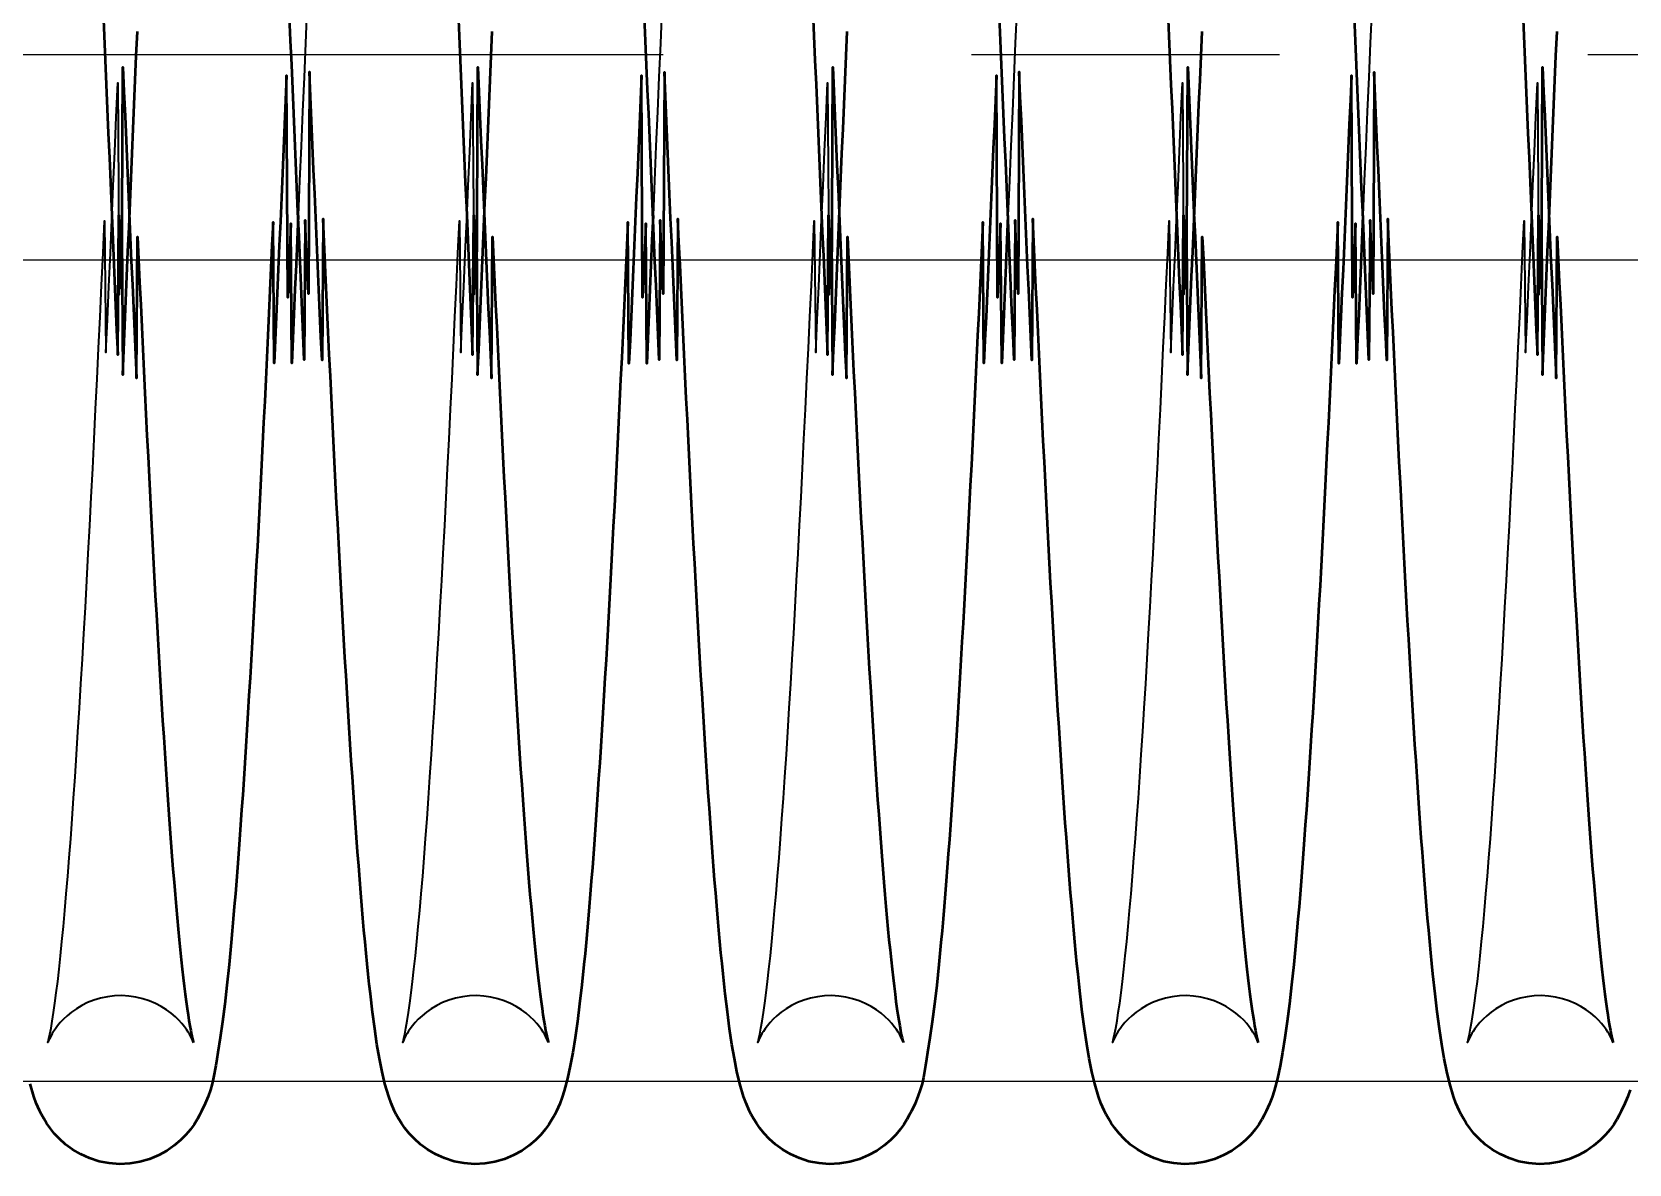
# Model space of a CAD drawing. Header units: millimetres. Extents: x 1448 to 104164, y -19509 to -89.
# Drawn here: x 80681.7 to 80759.5, y -3056.7 to -3001.5 of the extents above; entities that cross this region are included whole.
import ezdxf

# ---------------------------------------------------------------- set-up
doc = ezdxf.new("R2010")
doc.units = ezdxf.units.MM
doc.header["$LTSCALE"] = 60
doc.header["$MEASUREMENT"] = 0
doc.linetypes.add('CENTER', pattern=[2, 1.25, -0.25, 0.25, -0.25])
doc.layers.get('0').update_dxf_attribs({"linetype": 'CONTINUOUS'})
doc.layers.add('cen', color=14, linetype='CONTINUOUS')
doc.layers.add('가려진 것(ISO)', color=7, linetype='CONTINUOUS', lineweight=35)
doc.layers.add('가시적인 것(ISO)', color=7, linetype='CONTINUOUS', lineweight=50)

# ---------------------------------------------------------------- blocks, each defined once
blk = doc.blocks.new('토션스프링1')
at = {"layer": '가려진 것(ISO)', "flags": 128}
for points in [[(21462230.249, -50955456.936), (21462230.177, -50955458.59), (21462230.106, -50955460.254), (21462230.034, -50955461.927), (21462229.962, -50955463.607), (21462229.89, -50955465.293), (21462229.818, -50955466.981)], [(21462247.525, -50955456.939), (21462247.453, -50955458.591), (21462247.381, -50955460.254), (21462247.309, -50955461.926), (21462247.238, -50955463.606), (21462247.166, -50955465.292), (21462247.094, -50955466.982)], [(21462264.801, -50955456.936), (21462264.729, -50955458.59), (21462264.657, -50955460.254), (21462264.585, -50955461.927), (21462264.513, -50955463.607), (21462264.442, -50955465.293), (21462264.37, -50955466.981)], [(21462282.076, -50955456.939), (21462282.005, -50955458.591), (21462281.933, -50955460.254), (21462281.861, -50955461.926), (21462281.789, -50955463.606), (21462281.717, -50955465.292), (21462281.646, -50955466.982)], [(21462224.721, -50955507.244), (21462224.716, -50955507.229), (21462224.697, -50955507.177), (21462224.656, -50955507.083), (21462224.585, -50955506.94), (21462224.534, -50955506.847), (21462224.469, -50955506.739), (21462224.388, -50955506.616), (21462224.288, -50955506.478), (21462224.165, -50955506.325), (21462224.017, -50955506.162), (21462223.844, -50955505.993), (21462223.643, -50955505.821), (21462223.412, -50955505.652), (21462223.156, -50955505.491), (21462222.875, -50955505.344), (21462222.575, -50955505.217), (21462222.256, -50955505.113), (21462221.922, -50955505.035), (21462221.579, -50955504.985), (21462221.232, -50955504.965), (21462220.885, -50955504.976), (21462220.54, -50955505.017), (21462220.204, -50955505.087), (21462219.88, -50955505.183), (21462219.573, -50955505.304), (21462219.287, -50955505.445), (21462219.023, -50955505.603), (21462218.784, -50955505.77), (21462218.574, -50955505.941), (21462218.392, -50955506.112), (21462218.237, -50955506.278), (21462218.108, -50955506.433), (21462218.001, -50955506.574), (21462217.914, -50955506.702), (21462217.845, -50955506.815), (21462217.79, -50955506.913), (21462217.713, -50955507.065), (21462217.669, -50955507.166), (21462217.647, -50955507.223), (21462217.64, -50955507.244), (21462217.643, -50955507.234), (21462217.654, -50955507.197), (21462217.67, -50955507.136), (21462217.689, -50955507.055), (21462217.735, -50955506.836), (21462217.79, -50955506.549), (21462217.85, -50955506.199), (21462217.915, -50955505.792), (21462217.981, -50955505.333), (21462218.048, -50955504.828), (21462218.115, -50955504.275), (21462218.183, -50955503.674), (21462218.252, -50955503.027), (21462218.322, -50955502.336), (21462218.392, -50955501.601), (21462218.463, -50955500.825), (21462218.534, -50955500.007), (21462218.605, -50955499.15), (21462218.676, -50955498.254), (21462218.748, -50955497.322), (21462218.819, -50955496.353), (21462218.89, -50955495.35), (21462218.961, -50955494.31), (21462219.032, -50955493.232), (21462219.103, -50955492.119), (21462219.175, -50955490.971), (21462219.246, -50955489.79), (21462219.318, -50955488.577), (21462219.39, -50955487.333), (21462219.461, -50955486.061), (21462219.533, -50955484.76), (21462219.605, -50955483.433), (21462219.676, -50955482.08), (21462219.747, -50955480.703), (21462219.819, -50955479.301), (21462219.89, -50955477.873), (21462219.962, -50955476.418), (21462220.034, -50955474.94), (21462220.105, -50955473.44), (21462220.177, -50955471.919), (21462220.249, -50955470.378), (21462220.321, -50955468.82), (21462220.392, -50955467.246), (21462220.464, -50955473.657), (21462220.536, -50955472.056), (21462220.607, -50955470.443), (21462220.679, -50955468.82), (21462220.75, -50955467.183), (21462220.822, -50955465.534), (21462220.893, -50955463.872), (21462220.965, -50955462.202), (21462221.037, -50955460.523), (21462221.109, -50955470.837), (21462221.18, -50955469.147)], [(21462241.997, -50955507.244), (21462241.992, -50955507.229), (21462241.972, -50955507.177), (21462241.931, -50955507.083), (21462241.861, -50955506.94), (21462241.81, -50955506.847), (21462241.745, -50955506.739), (21462241.664, -50955506.617), (21462241.564, -50955506.478), (21462241.441, -50955506.326), (21462241.294, -50955506.163), (21462241.121, -50955505.994), (21462240.919, -50955505.822), (21462240.689, -50955505.652), (21462240.432, -50955505.491), (21462240.153, -50955505.344), (21462239.852, -50955505.217), (21462239.533, -50955505.114), (21462239.199, -50955505.035), (21462238.857, -50955504.985), (21462238.51, -50955504.965), (21462238.162, -50955504.976), (21462237.818, -50955505.017), (21462237.481, -50955505.086), (21462237.158, -50955505.182), (21462236.851, -50955505.303), (21462236.564, -50955505.445), (21462236.3, -50955505.602), (21462236.061, -50955505.768), (21462235.852, -50955505.94), (21462235.669, -50955506.111), (21462235.514, -50955506.277), (21462235.384, -50955506.432), (21462235.277, -50955506.572), (21462235.189, -50955506.699), (21462235.119, -50955506.811), (21462235.064, -50955506.91), (21462234.988, -50955507.065), (21462234.945, -50955507.166), (21462234.923, -50955507.224), (21462234.916, -50955507.244), (21462234.919, -50955507.234), (21462234.929, -50955507.197), (21462234.944, -50955507.137), (21462234.963, -50955507.056), (21462235.01, -50955506.837), (21462235.066, -50955506.547), (21462235.128, -50955506.195), (21462235.192, -50955505.788), (21462235.257, -50955505.333), (21462235.323, -50955504.827), (21462235.39, -50955504.272), (21462235.459, -50955503.671), (21462235.528, -50955503.023), (21462235.598, -50955502.331), (21462235.668, -50955501.596), (21462235.739, -50955500.819), (21462235.81, -50955500.001), (21462235.881, -50955499.144), (21462235.953, -50955498.25), (21462236.024, -50955497.319), (21462236.095, -50955496.353), (21462236.166, -50955495.347), (21462236.237, -50955494.304), (21462236.308, -50955493.225), (21462236.38, -50955492.111), (21462236.451, -50955490.962), (21462236.523, -50955489.781), (21462236.594, -50955488.569), (21462236.666, -50955487.327), (21462236.738, -50955486.056), (21462236.809, -50955484.757), (21462236.88, -50955483.432), (21462236.952, -50955482.082), (21462237.023, -50955480.705), (21462237.095, -50955479.3), (21462237.166, -50955477.869), (21462237.238, -50955476.413), (21462237.31, -50955474.934), (21462237.381, -50955473.433), (21462237.453, -50955471.913), (21462237.525, -50955470.373), (21462237.597, -50955468.817), (21462237.668, -50955467.245), (21462237.74, -50955473.659), (21462237.811, -50955472.061), (21462237.883, -50955470.451), (21462237.954, -50955468.826), (21462238.026, -50955467.186), (21462238.097, -50955465.534), (21462238.169, -50955463.871), (21462238.241, -50955462.2), (21462238.313, -50955460.521), (21462238.384, -50955470.836), (21462238.456, -50955469.147)], [(21462259.272, -50955507.244), (21462259.267, -50955507.229), (21462259.248, -50955507.177), (21462259.207, -50955507.083), (21462259.137, -50955506.94), (21462259.086, -50955506.847), (21462259.021, -50955506.739), (21462258.94, -50955506.616), (21462258.839, -50955506.478), (21462258.716, -50955506.325), (21462258.569, -50955506.162), (21462258.395, -50955505.993), (21462258.194, -50955505.821), (21462257.964, -50955505.652), (21462257.707, -50955505.491), (21462257.427, -50955505.344), (21462257.126, -50955505.217), (21462256.807, -50955505.113), (21462256.474, -50955505.035), (21462256.131, -50955504.985), (21462255.783, -50955504.965), (21462255.436, -50955504.976), (21462255.092, -50955505.017), (21462254.755, -50955505.087), (21462254.431, -50955505.183), (21462254.125, -50955505.304), (21462253.838, -50955505.445), (21462253.574, -50955505.603), (21462253.336, -50955505.77), (21462253.126, -50955505.941), (21462252.944, -50955506.112), (21462252.789, -50955506.278), (21462252.659, -50955506.433), (21462252.553, -50955506.574), (21462252.466, -50955506.702), (21462252.396, -50955506.815), (21462252.341, -50955506.913), (21462252.265, -50955507.065), (21462252.221, -50955507.166), (21462252.199, -50955507.223), (21462252.192, -50955507.244), (21462252.195, -50955507.234), (21462252.205, -50955507.197), (21462252.221, -50955507.136), (21462252.24, -50955507.055), (21462252.287, -50955506.836), (21462252.341, -50955506.549), (21462252.402, -50955506.199), (21462252.466, -50955505.792), (21462252.533, -50955505.333), (21462252.599, -50955504.828), (21462252.667, -50955504.275), (21462252.735, -50955503.674), (21462252.804, -50955503.027), (21462252.874, -50955502.336), (21462252.944, -50955501.601), (21462253.014, -50955500.825), (21462253.085, -50955500.007), (21462253.157, -50955499.15), (21462253.228, -50955498.254), (21462253.299, -50955497.322), (21462253.37, -50955496.353), (21462253.441, -50955495.35), (21462253.512, -50955494.31), (21462253.583, -50955493.232), (21462253.655, -50955492.119), (21462253.726, -50955490.971), (21462253.798, -50955489.79), (21462253.87, -50955488.577), (21462253.941, -50955487.333), (21462254.013, -50955486.061), (21462254.085, -50955484.76), (21462254.156, -50955483.433), (21462254.228, -50955482.08), (21462254.299, -50955480.703), (21462254.37, -50955479.301), (21462254.442, -50955477.873), (21462254.513, -50955476.418), (21462254.585, -50955474.94), (21462254.657, -50955473.44), (21462254.729, -50955471.919), (21462254.8, -50955470.378), (21462254.872, -50955468.82), (21462254.944, -50955467.246), (21462255.016, -50955473.657), (21462255.087, -50955472.056), (21462255.159, -50955470.443), (21462255.23, -50955468.82), (21462255.302, -50955467.183), (21462255.373, -50955465.534), (21462255.445, -50955463.872), (21462255.517, -50955462.202), (21462255.588, -50955460.523), (21462255.66, -50955470.837), (21462255.732, -50955469.147)], [(21462276.548, -50955507.244), (21462276.543, -50955507.229), (21462276.524, -50955507.177), (21462276.483, -50955507.083), (21462276.413, -50955506.94), (21462276.361, -50955506.847), (21462276.297, -50955506.739), (21462276.216, -50955506.617), (21462276.115, -50955506.478), (21462275.992, -50955506.326), (21462275.845, -50955506.163), (21462275.672, -50955505.994), (21462275.47, -50955505.822), (21462275.24, -50955505.652), (21462274.984, -50955505.491), (21462274.704, -50955505.344), (21462274.404, -50955505.217), (21462274.084, -50955505.114), (21462273.751, -50955505.035), (21462273.408, -50955504.985), (21462273.061, -50955504.965), (21462272.714, -50955504.976), (21462272.369, -50955505.017), (21462272.032, -50955505.086), (21462271.709, -50955505.182), (21462271.403, -50955505.303), (21462271.116, -50955505.445), (21462270.851, -50955505.602), (21462270.613, -50955505.768), (21462270.403, -50955505.94), (21462270.221, -50955506.111), (21462270.066, -50955506.277), (21462269.936, -50955506.432), (21462269.829, -50955506.572), (21462269.741, -50955506.699), (21462269.671, -50955506.811), (21462269.615, -50955506.91), (21462269.54, -50955507.065), (21462269.497, -50955507.166), (21462269.474, -50955507.224), (21462269.467, -50955507.244), (21462269.47, -50955507.234), (21462269.481, -50955507.197), (21462269.496, -50955507.137), (21462269.515, -50955507.056), (21462269.561, -50955506.837), (21462269.617, -50955506.547), (21462269.679, -50955506.195), (21462269.743, -50955505.788), (21462269.808, -50955505.333), (21462269.874, -50955504.827), (21462269.942, -50955504.272), (21462270.01, -50955503.671), (21462270.079, -50955503.023), (21462270.149, -50955502.331), (21462270.22, -50955501.596), (21462270.291, -50955500.819), (21462270.362, -50955500.001), (21462270.433, -50955499.144), (21462270.504, -50955498.25), (21462270.575, -50955497.319), (21462270.646, -50955496.353), (21462270.717, -50955495.347), (21462270.788, -50955494.304), (21462270.86, -50955493.225), (21462270.931, -50955492.111), (21462271.003, -50955490.962), (21462271.074, -50955489.781), (21462271.146, -50955488.569), (21462271.217, -50955487.327), (21462271.289, -50955486.056), (21462271.361, -50955484.757), (21462271.432, -50955483.432), (21462271.503, -50955482.082), (21462271.575, -50955480.705), (21462271.646, -50955479.3), (21462271.718, -50955477.869), (21462271.789, -50955476.413), (21462271.861, -50955474.934), (21462271.933, -50955473.433), (21462272.005, -50955471.913), (21462272.076, -50955470.373), (21462272.148, -50955468.817), (21462272.22, -50955467.245), (21462272.291, -50955473.659), (21462272.363, -50955472.061), (21462272.434, -50955470.451), (21462272.506, -50955468.826), (21462272.577, -50955467.186), (21462272.649, -50955465.534), (21462272.721, -50955463.871), (21462272.792, -50955462.2), (21462272.864, -50955460.521), (21462272.936, -50955470.836), (21462273.008, -50955469.147)], [(21462293.824, -50955507.244), (21462293.819, -50955507.229), (21462293.8, -50955507.177), (21462293.759, -50955507.083), (21462293.688, -50955506.94), (21462293.637, -50955506.847), (21462293.572, -50955506.739), (21462293.491, -50955506.616), (21462293.391, -50955506.478), (21462293.268, -50955506.325), (21462293.12, -50955506.162), (21462292.947, -50955505.993), (21462292.746, -50955505.821), (21462292.515, -50955505.652), (21462292.259, -50955505.491), (21462291.978, -50955505.344), (21462291.678, -50955505.217), (21462291.359, -50955505.113), (21462291.025, -50955505.035), (21462290.682, -50955504.985), (21462290.335, -50955504.965), (21462289.988, -50955504.976), (21462289.643, -50955505.017), (21462289.306, -50955505.087), (21462288.983, -50955505.183), (21462288.676, -50955505.304), (21462288.39, -50955505.445), (21462288.126, -50955505.603), (21462287.887, -50955505.77), (21462287.677, -50955505.941), (21462287.495, -50955506.112), (21462287.34, -50955506.278), (21462287.211, -50955506.433), (21462287.104, -50955506.574), (21462287.017, -50955506.702), (21462286.948, -50955506.815), (21462286.893, -50955506.913), (21462286.816, -50955507.065), (21462286.772, -50955507.166), (21462286.75, -50955507.223), (21462286.743, -50955507.244), (21462286.746, -50955507.234), (21462286.757, -50955507.197), (21462286.772, -50955507.136), (21462286.792, -50955507.055), (21462286.838, -50955506.836), (21462286.893, -50955506.549), (21462286.953, -50955506.199), (21462287.018, -50955505.792), (21462287.084, -50955505.333), (21462287.151, -50955504.828), (21462287.218, -50955504.275), (21462287.286, -50955503.674), (21462287.355, -50955503.027), (21462287.425, -50955502.336), (21462287.495, -50955501.601), (21462287.566, -50955500.825), (21462287.637, -50955500.007), (21462287.708, -50955499.15), (21462287.779, -50955498.254), (21462287.851, -50955497.322), (21462287.922, -50955496.353), (21462287.993, -50955495.35), (21462288.064, -50955494.31), (21462288.135, -50955493.232), (21462288.206, -50955492.119), (21462288.278, -50955490.971), (21462288.349, -50955489.79), (21462288.421, -50955488.577), (21462288.493, -50955487.333), (21462288.564, -50955486.061), (21462288.636, -50955484.76), (21462288.708, -50955483.433), (21462288.779, -50955482.08), (21462288.85, -50955480.703), (21462288.922, -50955479.301), (21462288.993, -50955477.873), (21462289.065, -50955476.418), (21462289.137, -50955474.94), (21462289.208, -50955473.44), (21462289.28, -50955471.919), (21462289.352, -50955470.378), (21462289.424, -50955468.82), (21462289.495, -50955467.246), (21462289.567, -50955473.657), (21462289.639, -50955472.056), (21462289.71, -50955470.443), (21462289.782, -50955468.82), (21462289.853, -50955467.183), (21462289.925, -50955465.534), (21462289.996, -50955463.872), (21462290.068, -50955462.202), (21462290.14, -50955460.523), (21462290.212, -50955470.837), (21462290.283, -50955469.147)]]:
    blk.add_lwpolyline(points, dxfattribs=at)
at = {"layer": '가시적인 것(ISO)', "flags": 128}
for points in [[(21462220.325, -50955457.057), (21462220.376, -50955458.232), (21462220.427, -50955459.413), (21462220.478, -50955460.597), (21462220.529, -50955461.786), (21462220.58, -50955462.978), (21462220.63, -50955464.173), (21462220.681, -50955465.37), (21462220.732, -50955466.568), (21462220.783, -50955467.767), (21462220.834, -50955468.966), (21462220.885, -50955470.165), (21462220.936, -50955471.363), (21462220.986, -50955472.561), (21462221.037, -50955473.761), (21462221.088, -50955466.961), (21462221.139, -50955468.161), (21462221.189, -50955469.361), (21462221.24, -50955470.559), (21462221.291, -50955459.756), (21462221.342, -50955460.951), (21462221.393, -50955462.142), (21462221.444, -50955463.331), (21462221.495, -50955464.515), (21462221.546, -50955465.694), (21462221.597, -50955466.868), (21462221.648, -50955468.036), (21462221.699, -50955469.198), (21462221.75, -50955470.352), (21462221.8, -50955471.499), (21462221.851, -50955472.637), (21462221.902, -50955473.77), (21462221.953, -50955474.895), (21462222.003, -50955468.014), (21462222.054, -50955469.126), (21462222.105, -50955470.23), (21462222.156, -50955471.326), (21462222.207, -50955472.413), (21462222.258, -50955473.49), (21462222.309, -50955474.557), (21462222.36, -50955475.613), (21462222.411, -50955476.659), (21462222.462, -50955477.692), (21462222.513, -50955478.714), (21462222.563, -50955479.722), (21462222.614, -50955480.718), (21462222.665, -50955481.699), (21462222.715, -50955482.666), (21462222.766, -50955483.619), (21462222.817, -50955484.559), (21462222.868, -50955485.486), (21462222.918, -50955486.4), (21462222.969, -50955487.3), (21462223.02, -50955488.185), (21462223.071, -50955489.055), (21462223.122, -50955489.91), (21462223.172, -50955490.749), (21462223.223, -50955491.572), (21462223.274, -50955492.378), (21462223.325, -50955493.166), (21462223.375, -50955493.937), (21462223.426, -50955494.69), (21462223.476, -50955495.425), (21462223.527, -50955496.14), (21462223.577, -50955496.836), (21462223.627, -50955497.513), (21462223.678, -50955498.172), (21462223.728, -50955498.813), (21462223.778, -50955499.434), (21462223.829, -50955500.036), (21462223.879, -50955500.618), (21462223.929, -50955501.18), (21462223.979, -50955501.72), (21462224.029, -50955502.24), (21462224.078, -50955502.738), (21462224.127, -50955503.214), (21462224.176, -50955503.667), (21462224.225, -50955504.098), (21462224.273, -50955504.505), (21462224.321, -50955504.889), (21462224.369, -50955505.25), (21462224.416, -50955505.587), (21462224.462, -50955505.897), (21462224.507, -50955506.181), (21462224.549, -50955506.435), (21462224.59, -50955506.66), (21462224.628, -50955506.854), (21462224.662, -50955507.014), (21462224.691, -50955507.137), (21462224.713, -50955507.216), (21462224.721, -50955507.244)], [(21462221.18, -50955469.147), (21462221.231, -50955467.946), (21462221.282, -50955474.743), (21462221.333, -50955473.54), (21462221.384, -50955472.338), (21462221.435, -50955471.136), (21462221.486, -50955469.936), (21462221.536, -50955468.738), (21462221.587, -50955467.543), (21462221.638, -50955466.347), (21462221.689, -50955465.152), (21462221.739, -50955463.958), (21462221.79, -50955462.766), (21462221.841, -50955461.575), (21462221.892, -50955460.388), (21462221.943, -50955459.204), (21462221.994, -50955458.024)], [(21462237.601, -50955457.062), (21462237.652, -50955458.238), (21462237.703, -50955459.419), (21462237.754, -50955460.603), (21462237.805, -50955461.792), (21462237.856, -50955462.983), (21462237.906, -50955464.177), (21462237.957, -50955465.372), (21462238.008, -50955466.569), (21462238.059, -50955467.766), (21462238.11, -50955468.964), (21462238.16, -50955470.161), (21462238.211, -50955471.359), (21462238.262, -50955472.559), (21462238.313, -50955473.761), (21462238.364, -50955466.962), (21462238.414, -50955468.164), (21462238.465, -50955469.365), (21462238.516, -50955470.564), (21462238.567, -50955459.762), (21462238.618, -50955460.956), (21462238.669, -50955462.148), (21462238.72, -50955463.336), (21462238.771, -50955464.519), (21462238.822, -50955465.698), (21462238.873, -50955466.871), (21462238.924, -50955468.037), (21462238.975, -50955469.197), (21462239.025, -50955470.349), (21462239.076, -50955471.494), (21462239.127, -50955472.634), (21462239.177, -50955473.768), (21462239.228, -50955474.895), (21462239.279, -50955468.016), (21462239.33, -50955469.129), (21462239.381, -50955470.234), (21462239.432, -50955471.33), (21462239.483, -50955472.417), (21462239.534, -50955473.494), (21462239.585, -50955474.561), (21462239.636, -50955475.618), (21462239.687, -50955476.662), (21462239.737, -50955477.695), (21462239.788, -50955478.715), (21462239.839, -50955479.722), (21462239.89, -50955480.716), (21462239.94, -50955481.695), (21462239.991, -50955482.662), (21462240.042, -50955483.616), (21462240.092, -50955484.558), (21462240.143, -50955485.486), (21462240.194, -50955486.401), (21462240.245, -50955487.302), (21462240.296, -50955488.187), (21462240.347, -50955489.058), (21462240.397, -50955489.913), (21462240.448, -50955490.752), (21462240.499, -50955491.575), (21462240.55, -50955492.38), (21462240.6, -50955493.168), (21462240.651, -50955493.939), (21462240.702, -50955494.69), (21462240.752, -50955495.423), (21462240.802, -50955496.137), (21462240.853, -50955496.834), (21462240.903, -50955497.512), (21462240.954, -50955498.172), (21462241.004, -50955498.813), (21462241.054, -50955499.434), (21462241.105, -50955500.037), (21462241.155, -50955500.619), (21462241.205, -50955501.181), (21462241.255, -50955501.721), (21462241.304, -50955502.241), (21462241.354, -50955502.739), (21462241.403, -50955503.214), (21462241.452, -50955503.667), (21462241.5, -50955504.097), (21462241.549, -50955504.505), (21462241.597, -50955504.89), (21462241.645, -50955505.251), (21462241.692, -50955505.587), (21462241.738, -50955505.898), (21462241.782, -50955506.18), (21462241.825, -50955506.435), (21462241.865, -50955506.66), (21462241.904, -50955506.854), (21462241.938, -50955507.014), (21462241.967, -50955507.137), (21462241.988, -50955507.216), (21462241.997, -50955507.244)], [(21462238.456, -50955469.147), (21462238.507, -50955467.947), (21462238.558, -50955474.745), (21462238.609, -50955473.544), (21462238.66, -50955472.344), (21462238.71, -50955471.145), (21462238.761, -50955469.947), (21462238.812, -50955468.75), (21462238.862, -50955467.551), (21462238.913, -50955466.353), (21462238.964, -50955465.156), (21462239.015, -50955463.96), (21462239.066, -50955462.766), (21462239.117, -50955461.575), (21462239.168, -50955460.387), (21462239.219, -50955459.203), (21462239.27, -50955458.023)], [(21462254.876, -50955457.057), (21462254.927, -50955458.232), (21462254.978, -50955459.413), (21462255.029, -50955460.597), (21462255.08, -50955461.786), (21462255.131, -50955462.978), (21462255.182, -50955464.173), (21462255.233, -50955465.37), (21462255.284, -50955466.568), (21462255.335, -50955467.767), (21462255.386, -50955468.966), (21462255.436, -50955470.165), (21462255.487, -50955471.363), (21462255.538, -50955472.561), (21462255.588, -50955473.761), (21462255.639, -50955466.961), (21462255.69, -50955468.161), (21462255.741, -50955469.361), (21462255.792, -50955470.559), (21462255.843, -50955459.756), (21462255.894, -50955460.951), (21462255.945, -50955462.142), (21462255.996, -50955463.331), (21462256.047, -50955464.515), (21462256.098, -50955465.694), (21462256.149, -50955466.868), (21462256.199, -50955468.036), (21462256.25, -50955469.198), (21462256.301, -50955470.352), (21462256.352, -50955471.499), (21462256.403, -50955472.637), (21462256.453, -50955473.77), (21462256.504, -50955474.895), (21462256.555, -50955468.014), (21462256.606, -50955469.126), (21462256.657, -50955470.23), (21462256.708, -50955471.326), (21462256.758, -50955472.413), (21462256.809, -50955473.49), (21462256.86, -50955474.557), (21462256.911, -50955475.613), (21462256.962, -50955476.659), (21462257.013, -50955477.692), (21462257.064, -50955478.714), (21462257.115, -50955479.722), (21462257.166, -50955480.718), (21462257.216, -50955481.699), (21462257.267, -50955482.666), (21462257.318, -50955483.619), (21462257.368, -50955484.559), (21462257.419, -50955485.486), (21462257.47, -50955486.4), (21462257.521, -50955487.3), (21462257.571, -50955488.185), (21462257.622, -50955489.055), (21462257.673, -50955489.91), (21462257.724, -50955490.749), (21462257.775, -50955491.572), (21462257.825, -50955492.378), (21462257.876, -50955493.166), (21462257.927, -50955493.937), (21462257.977, -50955494.69), (21462258.028, -50955495.425), (21462258.078, -50955496.14), (21462258.129, -50955496.836), (21462258.179, -50955497.513), (21462258.229, -50955498.172), (21462258.28, -50955498.813), (21462258.33, -50955499.434), (21462258.38, -50955500.036), (21462258.43, -50955500.618), (21462258.48, -50955501.18), (21462258.53, -50955501.72), (21462258.58, -50955502.24), (21462258.629, -50955502.738), (21462258.679, -50955503.214), (21462258.728, -50955503.667), (21462258.776, -50955504.098), (21462258.824, -50955504.505), (21462258.873, -50955504.889), (21462258.92, -50955505.25), (21462258.967, -50955505.587), (21462259.014, -50955505.897), (21462259.058, -50955506.181), (21462259.101, -50955506.435), (21462259.141, -50955506.66), (21462259.179, -50955506.854), (21462259.214, -50955507.014), (21462259.243, -50955507.137), (21462259.264, -50955507.216), (21462259.272, -50955507.244)], [(21462255.732, -50955469.147), (21462255.783, -50955467.946), (21462255.834, -50955474.743), (21462255.885, -50955473.54), (21462255.936, -50955472.338), (21462255.986, -50955471.136), (21462256.037, -50955469.936), (21462256.088, -50955468.738), (21462256.139, -50955467.543), (21462256.189, -50955466.347), (21462256.24, -50955465.152), (21462256.291, -50955463.958), (21462256.342, -50955462.766), (21462256.393, -50955461.575), (21462256.444, -50955460.388), (21462256.495, -50955459.204), (21462256.546, -50955458.024)], [(21462272.152, -50955457.062), (21462272.203, -50955458.238), (21462272.254, -50955459.419), (21462272.305, -50955460.603), (21462272.356, -50955461.792), (21462272.407, -50955462.983), (21462272.458, -50955464.177), (21462272.509, -50955465.372), (21462272.56, -50955466.569), (21462272.61, -50955467.766), (21462272.661, -50955468.964), (21462272.712, -50955470.161), (21462272.763, -50955471.359), (21462272.813, -50955472.559), (21462272.864, -50955473.761), (21462272.915, -50955466.962), (21462272.966, -50955468.164), (21462273.017, -50955469.365), (21462273.068, -50955470.564), (21462273.119, -50955459.762), (21462273.17, -50955460.956), (21462273.221, -50955462.148), (21462273.272, -50955463.336), (21462273.323, -50955464.519), (21462273.374, -50955465.698), (21462273.424, -50955466.871), (21462273.475, -50955468.037), (21462273.526, -50955469.197), (21462273.577, -50955470.349), (21462273.627, -50955471.494), (21462273.678, -50955472.634), (21462273.729, -50955473.768), (21462273.78, -50955474.895), (21462273.831, -50955468.016), (21462273.882, -50955469.129), (21462273.932, -50955470.234), (21462273.983, -50955471.33), (21462274.034, -50955472.417), (21462274.085, -50955473.494), (21462274.136, -50955474.561), (21462274.187, -50955475.618), (21462274.238, -50955476.662), (21462274.289, -50955477.695), (21462274.34, -50955478.715), (21462274.391, -50955479.722), (21462274.441, -50955480.716), (21462274.492, -50955481.695), (21462274.543, -50955482.662), (21462274.593, -50955483.616), (21462274.644, -50955484.558), (21462274.695, -50955485.486), (21462274.746, -50955486.401), (21462274.796, -50955487.302), (21462274.847, -50955488.187), (21462274.898, -50955489.058), (21462274.949, -50955489.913), (21462275, -50955490.752), (21462275.051, -50955491.575), (21462275.101, -50955492.38), (21462275.152, -50955493.168), (21462275.203, -50955493.939), (21462275.253, -50955494.69), (21462275.303, -50955495.423), (21462275.354, -50955496.137), (21462275.404, -50955496.834), (21462275.455, -50955497.512), (21462275.505, -50955498.172), (21462275.555, -50955498.813), (21462275.606, -50955499.434), (21462275.656, -50955500.037), (21462275.706, -50955500.619), (21462275.756, -50955501.181), (21462275.806, -50955501.721), (21462275.856, -50955502.241), (21462275.905, -50955502.739), (21462275.954, -50955503.214), (21462276.003, -50955503.667), (21462276.052, -50955504.097), (21462276.1, -50955504.505), (21462276.149, -50955504.89), (21462276.196, -50955505.251), (21462276.243, -50955505.587), (21462276.289, -50955505.898), (21462276.334, -50955506.18), (21462276.376, -50955506.435), (21462276.417, -50955506.66), (21462276.455, -50955506.854), (21462276.49, -50955507.014), (21462276.519, -50955507.137), (21462276.54, -50955507.216), (21462276.548, -50955507.244)], [(21462273.008, -50955469.147), (21462273.059, -50955467.947), (21462273.109, -50955474.745), (21462273.16, -50955473.544), (21462273.211, -50955472.344), (21462273.262, -50955471.145), (21462273.312, -50955469.947), (21462273.363, -50955468.75), (21462273.414, -50955467.551), (21462273.465, -50955466.353), (21462273.516, -50955465.156), (21462273.567, -50955463.96), (21462273.618, -50955462.766), (21462273.669, -50955461.575), (21462273.719, -50955460.387), (21462273.771, -50955459.203), (21462273.821, -50955458.023)], [(21462289.428, -50955457.057), (21462289.479, -50955458.232), (21462289.53, -50955459.413), (21462289.581, -50955460.597), (21462289.632, -50955461.786), (21462289.683, -50955462.978), (21462289.734, -50955464.173), (21462289.784, -50955465.37), (21462289.835, -50955466.568), (21462289.886, -50955467.767), (21462289.937, -50955468.966), (21462289.988, -50955470.165), (21462290.038, -50955471.363), (21462290.089, -50955472.561), (21462290.14, -50955473.761), (21462290.191, -50955466.961), (21462290.242, -50955468.161), (21462290.292, -50955469.361), (21462290.343, -50955470.559), (21462290.394, -50955459.756), (21462290.445, -50955460.951), (21462290.496, -50955462.142), (21462290.547, -50955463.331), (21462290.598, -50955464.515), (21462290.649, -50955465.694), (21462290.7, -50955466.868), (21462290.751, -50955468.036), (21462290.802, -50955469.198), (21462290.853, -50955470.352), (21462290.903, -50955471.499), (21462290.954, -50955472.637), (21462291.005, -50955473.77), (21462291.055, -50955474.895), (21462291.106, -50955468.014), (21462291.157, -50955469.126), (21462291.208, -50955470.23), (21462291.259, -50955471.326), (21462291.31, -50955472.413), (21462291.361, -50955473.49), (21462291.412, -50955474.557), (21462291.463, -50955475.613), (21462291.514, -50955476.659), (21462291.565, -50955477.692), (21462291.616, -50955478.714), (21462291.666, -50955479.722), (21462291.717, -50955480.718), (21462291.768, -50955481.699), (21462291.818, -50955482.666), (21462291.869, -50955483.619), (21462291.92, -50955484.559), (21462291.971, -50955485.486), (21462292.021, -50955486.4), (21462292.072, -50955487.3), (21462292.123, -50955488.185), (21462292.174, -50955489.055), (21462292.225, -50955489.91), (21462292.275, -50955490.749), (21462292.326, -50955491.572), (21462292.377, -50955492.378), (21462292.428, -50955493.166), (21462292.478, -50955493.937), (21462292.529, -50955494.69), (21462292.579, -50955495.425), (21462292.63, -50955496.14), (21462292.68, -50955496.836), (21462292.73, -50955497.513), (21462292.781, -50955498.172), (21462292.831, -50955498.813), (21462292.881, -50955499.434), (21462292.932, -50955500.036), (21462292.982, -50955500.618), (21462293.032, -50955501.18), (21462293.082, -50955501.72), (21462293.131, -50955502.24), (21462293.181, -50955502.738), (21462293.23, -50955503.214), (21462293.279, -50955503.667), (21462293.328, -50955504.098), (21462293.376, -50955504.505), (21462293.424, -50955504.889), (21462293.472, -50955505.25), (21462293.519, -50955505.587), (21462293.565, -50955505.897), (21462293.61, -50955506.181), (21462293.652, -50955506.435), (21462293.693, -50955506.66), (21462293.731, -50955506.854), (21462293.765, -50955507.014), (21462293.794, -50955507.137), (21462293.816, -50955507.216), (21462293.824, -50955507.244)], [(21462290.283, -50955469.147), (21462290.334, -50955467.946), (21462290.385, -50955474.743), (21462290.436, -50955473.54), (21462290.487, -50955472.338), (21462290.538, -50955471.136), (21462290.589, -50955469.936), (21462290.639, -50955468.738), (21462290.69, -50955467.543), (21462290.741, -50955466.347), (21462290.792, -50955465.152), (21462290.842, -50955463.958), (21462290.893, -50955462.766), (21462290.944, -50955461.575), (21462290.995, -50955460.388), (21462291.046, -50955459.204), (21462291.097, -50955458.024)], [(21462229.818, -50955466.981), (21462229.767, -50955468.181), (21462229.717, -50955469.381), (21462229.666, -50955470.581), (21462229.615, -50955471.78), (21462229.564, -50955472.977), (21462229.514, -50955474.175), (21462229.463, -50955467.374), (21462229.412, -50955468.573), (21462229.361, -50955469.772), (21462229.31, -50955470.97), (21462229.259, -50955460.166), (21462229.209, -50955461.36), (21462229.158, -50955462.551), (21462229.107, -50955463.739), (21462229.056, -50955464.923), (21462229.005, -50955466.102), (21462228.954, -50955467.276), (21462228.903, -50955468.445), (21462228.852, -50955469.607), (21462228.801, -50955470.761), (21462228.75, -50955471.909), (21462228.7, -50955473.048), (21462228.649, -50955474.179), (21462228.598, -50955467.304), (21462228.547, -50955468.422), (21462228.497, -50955469.533), (21462228.446, -50955470.636), (21462228.395, -50955471.732), (21462228.344, -50955472.818), (21462228.293, -50955473.895), (21462228.242, -50955474.963), (21462228.191, -50955476.02), (21462228.14, -50955477.066), (21462228.089, -50955478.101), (21462228.038, -50955479.125), (21462227.987, -50955480.135), (21462227.936, -50955481.133), (21462227.885, -50955482.117), (21462227.835, -50955483.087), (21462227.784, -50955484.043), (21462227.733, -50955484.985), (21462227.682, -50955485.914), (21462227.631, -50955486.83), (21462227.58, -50955487.732), (21462227.53, -50955488.621), (21462227.478, -50955489.495), (21462227.427, -50955490.354), (21462227.376, -50955491.198), (21462227.325, -50955492.027), (21462227.274, -50955492.84), (21462227.223, -50955493.637), (21462227.172, -50955494.417), (21462227.121, -50955495.18), (21462227.069, -50955495.925), (21462227.018, -50955496.653), (21462226.967, -50955497.363), (21462226.916, -50955498.054), (21462226.865, -50955498.726), (21462226.814, -50955499.38), (21462226.763, -50955500.015), (21462226.712, -50955500.632), (21462226.661, -50955501.231), (21462226.61, -50955501.812), (21462226.558, -50955502.375), (21462226.507, -50955502.92), (21462226.455, -50955503.446), (21462226.35, -50955504.446), (21462226.244, -50955505.374), (21462226.135, -50955506.232), (21462226.024, -50955507.018), (21462225.91, -50955507.733), (21462225.858, -50955508.059), (21462225.811, -50955508.367), (21462225.705, -50955508.956), (21462225.636, -50955509.251), (21462225.549, -50955509.554), (21462225.437, -50955509.874), (21462225.296, -50955510.216), (21462225.12, -50955510.588), (21462225.017, -50955510.788), (21462224.897, -50955511.002), (21462224.751, -50955511.234), (21462224.573, -50955511.479), (21462224.357, -50955511.736), (21462224.097, -50955512.001), (21462223.79, -50955512.264), (21462223.434, -50955512.513), (21462223.032, -50955512.736), (21462222.589, -50955512.921), (21462222.118, -50955513.059), (21462221.627, -50955513.14), (21462221.123, -50955513.163), (21462220.622, -50955513.127), (21462220.134, -50955513.032), (21462219.668, -50955512.883), (21462219.235, -50955512.689), (21462218.843, -50955512.46), (21462218.498, -50955512.206), (21462218.2, -50955511.94), (21462217.951, -50955511.675), (21462217.744, -50955511.42), (21462217.575, -50955511.178), (21462217.435, -50955510.952), (21462217.32, -50955510.743), (21462217.223, -50955510.548), (21462217.07, -50955510.193), (21462216.952, -50955509.869), (21462216.769, -50955509.262)], [(21462247.094, -50955466.982), (21462247.043, -50955468.182), (21462246.992, -50955469.384), (21462246.941, -50955470.585), (21462246.891, -50955471.786), (21462246.84, -50955472.986), (21462246.789, -50955474.184), (21462246.738, -50955467.38), (21462246.688, -50955468.578), (21462246.637, -50955469.775), (21462246.586, -50955470.971), (21462246.535, -50955460.166), (21462246.484, -50955461.359), (21462246.433, -50955462.55), (21462246.382, -50955463.738), (21462246.331, -50955464.921), (21462246.28, -50955466.101), (21462246.229, -50955467.276), (21462246.179, -50955468.445), (21462246.128, -50955469.608), (21462246.077, -50955470.765), (21462246.026, -50955471.914), (21462245.975, -50955473.055), (21462245.924, -50955474.188), (21462245.874, -50955467.312), (21462245.823, -50955468.428), (21462245.772, -50955469.537), (21462245.721, -50955470.639), (21462245.671, -50955471.733), (21462245.62, -50955472.819), (21462245.569, -50955473.895), (21462245.518, -50955474.962), (21462245.467, -50955476.019), (21462245.416, -50955477.065), (21462245.365, -50955478.1), (21462245.314, -50955479.124), (21462245.263, -50955480.136), (21462245.212, -50955481.134), (21462245.161, -50955482.12), (21462245.11, -50955483.092), (21462245.059, -50955484.049), (21462245.008, -50955484.992), (21462244.958, -50955485.92), (21462244.907, -50955486.835), (21462244.856, -50955487.736), (21462244.805, -50955488.623), (21462244.754, -50955489.496), (21462244.703, -50955490.355), (21462244.652, -50955491.198), (21462244.601, -50955492.027), (21462244.55, -50955492.839), (21462244.499, -50955493.636), (21462244.447, -50955494.416), (21462244.396, -50955495.179), (21462244.345, -50955495.925), (21462244.294, -50955496.654), (21462244.243, -50955497.364), (21462244.191, -50955498.057), (21462244.14, -50955498.731), (21462244.089, -50955499.385), (21462244.038, -50955500.021), (21462243.987, -50955500.638), (21462243.936, -50955501.236), (21462243.885, -50955501.815), (21462243.834, -50955502.377), (21462243.783, -50955502.92), (21462243.732, -50955503.445), (21462243.628, -50955504.441), (21462243.522, -50955505.366), (21462243.414, -50955506.223), (21462243.302, -50955507.011), (21462243.186, -50955507.733), (21462243.064, -50955508.389), (21462242.932, -50955508.999), (21462242.771, -50955509.597), (21462242.674, -50955509.904), (21462242.556, -50955510.23), (21462242.396, -50955510.591), (21462242.293, -50955510.79), (21462242.172, -50955511.002), (21462242.026, -50955511.232), (21462241.849, -50955511.478), (21462241.633, -50955511.735), (21462241.373, -50955512.001), (21462241.066, -50955512.264), (21462240.71, -50955512.513), (21462240.307, -50955512.736), (21462239.865, -50955512.921), (21462239.395, -50955513.059), (21462238.902, -50955513.14), (21462238.399, -50955513.163), (21462237.898, -50955513.127), (21462237.41, -50955513.032), (21462236.944, -50955512.883), (21462236.51, -50955512.689), (21462236.12, -50955512.46), (21462235.774, -50955512.205), (21462235.476, -50955511.94), (21462235.227, -50955511.676), (21462235.02, -50955511.42), (21462234.85, -50955511.178), (21462234.711, -50955510.952), (21462234.595, -50955510.743), (21462234.499, -50955510.548), (21462234.346, -50955510.193), (21462234.227, -50955509.868), (21462234.045, -50955509.263), (21462233.905, -50955508.666), (21462233.777, -50955508.026), (21462233.658, -50955507.331), (21462233.546, -50955506.578), (21462233.438, -50955505.761), (21462233.334, -50955504.877), (21462233.282, -50955504.408), (21462233.231, -50955503.921), (21462233.18, -50955503.414), (21462233.128, -50955502.888), (21462233.076, -50955502.341), (21462233.025, -50955501.774), (21462232.973, -50955501.188), (21462232.921, -50955500.582), (21462232.87, -50955499.957), (21462232.818, -50955499.313), (21462232.766, -50955498.65), (21462232.715, -50955497.969), (21462232.663, -50955497.271), (21462232.612, -50955496.555), (21462232.56, -50955495.821), (21462232.509, -50955495.071), (21462232.458, -50955494.304), (21462232.406, -50955493.521), (21462232.355, -50955492.722), (21462232.304, -50955491.908), (21462232.253, -50955491.078), (21462232.202, -50955490.233), (21462232.151, -50955489.373), (21462232.1, -50955488.499), (21462232.049, -50955487.611), (21462231.998, -50955486.71), (21462231.948, -50955485.793), (21462231.897, -50955484.86), (21462231.846, -50955483.913), (21462231.795, -50955482.952), (21462231.744, -50955481.976), (21462231.693, -50955480.988), (21462231.642, -50955479.986), (21462231.591, -50955478.972), (21462231.54, -50955477.947), (21462231.489, -50955476.91), (21462231.438, -50955475.862), (21462231.387, -50955474.804), (21462231.336, -50955473.737), (21462231.285, -50955472.66), (21462231.234, -50955471.574), (21462231.184, -50955470.48), (21462231.133, -50955469.379), (21462231.082, -50955468.27), (21462231.031, -50955467.152), (21462230.981, -50955474.025), (21462230.93, -50955472.889), (21462230.879, -50955471.745), (21462230.828, -50955470.594), (21462230.777, -50955469.435), (21462230.726, -50955468.27), (21462230.675, -50955467.1), (21462230.624, -50955465.924), (21462230.573, -50955464.744), (21462230.522, -50955463.56), (21462230.471, -50955462.372), (21462230.42, -50955461.182), (21462230.37, -50955459.989), (21462230.319, -50955470.795), (21462230.268, -50955469.6), (21462230.217, -50955468.405), (21462230.167, -50955467.209), (21462230.116, -50955474.011), (21462230.065, -50955472.811), (21462230.014, -50955471.61), (21462229.963, -50955470.407), (21462229.913, -50955469.205), (21462229.862, -50955468.002), (21462229.811, -50955466.801), (21462229.76, -50955465.601), (21462229.709, -50955464.404), (21462229.658, -50955463.209), (21462229.607, -50955462.018), (21462229.556, -50955460.83), (21462229.505, -50955459.648), (21462229.454, -50955458.47), (21462229.403, -50955457.299)], [(21462264.37, -50955466.981), (21462264.319, -50955468.181), (21462264.268, -50955469.381), (21462264.217, -50955470.581), (21462264.167, -50955471.78), (21462264.116, -50955472.977), (21462264.065, -50955474.175), (21462264.014, -50955467.374), (21462263.964, -50955468.573), (21462263.913, -50955469.772), (21462263.862, -50955470.97), (21462263.811, -50955460.166), (21462263.76, -50955461.36), (21462263.709, -50955462.551), (21462263.658, -50955463.739), (21462263.607, -50955464.923), (21462263.556, -50955466.102), (21462263.505, -50955467.276), (21462263.454, -50955468.445), (21462263.403, -50955469.607), (21462263.353, -50955470.761), (21462263.302, -50955471.909), (21462263.251, -50955473.048), (21462263.2, -50955474.179), (21462263.15, -50955467.304), (21462263.099, -50955468.422), (21462263.048, -50955469.533), (21462262.997, -50955470.636), (21462262.946, -50955471.732), (21462262.895, -50955472.818), (21462262.844, -50955473.895), (21462262.793, -50955474.963), (21462262.742, -50955476.02), (21462262.691, -50955477.066), (21462262.64, -50955478.101), (21462262.589, -50955479.125), (21462262.539, -50955480.135), (21462262.488, -50955481.133), (21462262.437, -50955482.117), (21462262.386, -50955483.087), (21462262.335, -50955484.043), (21462262.285, -50955484.985), (21462262.234, -50955485.914), (21462262.183, -50955486.83), (21462262.132, -50955487.732), (21462262.081, -50955488.621), (21462262.03, -50955489.495), (21462261.979, -50955490.354), (21462261.928, -50955491.198), (21462261.877, -50955492.027), (21462261.826, -50955492.84), (21462261.774, -50955493.637), (21462261.723, -50955494.417), (21462261.672, -50955495.18), (21462261.621, -50955495.925), (21462261.57, -50955496.653), (21462261.519, -50955497.363), (21462261.467, -50955498.054), (21462261.416, -50955498.726), (21462261.365, -50955499.38), (21462261.314, -50955500.015), (21462261.263, -50955500.632), (21462261.212, -50955501.231), (21462261.161, -50955501.812), (21462261.11, -50955502.375), (21462261.058, -50955502.92), (21462261.007, -50955503.446), (21462260.902, -50955504.446), (21462260.795, -50955505.374), (21462260.687, -50955506.232), (21462260.575, -50955507.018), (21462260.461, -50955507.733), (21462260.41, -50955508.059), (21462260.362, -50955508.367), (21462260.257, -50955508.956), (21462260.188, -50955509.251), (21462260.1, -50955509.554), (21462259.989, -50955509.874), (21462259.848, -50955510.216), (21462259.671, -50955510.588), (21462259.568, -50955510.788), (21462259.448, -50955511.002), (21462259.302, -50955511.234), (21462259.124, -50955511.479), (21462258.909, -50955511.736), (21462258.649, -50955512.001), (21462258.341, -50955512.264), (21462257.986, -50955512.513), (21462257.583, -50955512.736), (21462257.141, -50955512.921), (21462256.67, -50955513.059), (21462256.178, -50955513.14), (21462255.675, -50955513.163), (21462255.173, -50955513.127), (21462254.686, -50955513.032), (21462254.22, -50955512.883), (21462253.786, -50955512.689), (21462253.395, -50955512.46), (21462253.05, -50955512.206), (21462252.752, -50955511.94), (21462252.502, -50955511.675), (21462252.296, -50955511.42), (21462252.126, -50955511.178), (21462251.987, -50955510.952), (21462251.871, -50955510.743), (21462251.774, -50955510.548), (21462251.622, -50955510.193), (21462251.503, -50955509.869), (21462251.32, -50955509.262), (21462251.181, -50955508.665), (21462251.055, -50955508.03), (21462250.936, -50955507.335), (21462250.822, -50955506.578), (21462250.713, -50955505.757), (21462250.608, -50955504.868), (21462250.504, -50955503.91), (21462250.453, -50955503.403), (21462250.402, -50955502.878), (21462250.351, -50955502.334), (21462250.3, -50955501.77), (21462250.248, -50955501.187), (21462250.197, -50955500.584), (21462250.146, -50955499.962), (21462250.094, -50955499.32), (21462250.043, -50955498.659), (21462249.991, -50955497.979), (21462249.94, -50955497.281), (21462249.888, -50955496.566), (21462249.837, -50955495.833), (21462249.785, -50955495.082), (21462249.734, -50955494.315), (21462249.683, -50955493.531), (21462249.631, -50955492.731), (21462249.58, -50955491.915), (21462249.529, -50955491.084), (21462249.478, -50955490.237), (21462249.427, -50955489.376), (21462249.376, -50955488.501), (21462249.325, -50955487.611), (21462249.274, -50955486.708), (21462249.223, -50955485.791), (21462249.173, -50955484.861), (21462249.122, -50955483.917), (21462249.071, -50955482.957), (21462249.02, -50955481.984), (21462248.969, -50955480.996), (21462248.918, -50955479.996), (21462248.867, -50955478.982), (21462248.816, -50955477.957), (21462248.765, -50955476.92), (21462248.714, -50955475.872), (21462248.663, -50955474.813), (21462248.612, -50955473.745), (21462248.561, -50955472.667), (21462248.51, -50955471.579), (21462248.459, -50955470.484), (21462248.409, -50955469.38), (21462248.358, -50955468.269), (21462248.307, -50955467.151), (21462248.257, -50955474.027), (21462248.206, -50955472.893), (21462248.155, -50955471.752), (21462248.104, -50955470.602), (21462248.053, -50955469.445), (21462248.002, -50955468.281), (21462247.951, -50955467.111), (21462247.9, -50955465.936), (21462247.85, -50955464.756), (21462247.799, -50955463.571), (21462247.748, -50955462.383), (21462247.697, -50955461.191), (21462247.646, -50955459.997), (21462247.595, -50955470.801), (21462247.544, -50955469.604), (21462247.493, -50955468.406), (21462247.442, -50955467.208), (21462247.392, -50955474.011), (21462247.341, -50955472.814), (21462247.29, -50955471.615), (21462247.239, -50955470.414), (21462247.189, -50955469.213), (21462247.138, -50955468.013), (21462247.087, -50955466.812), (21462247.036, -50955465.613), (21462246.985, -50955464.416), (21462246.934, -50955463.221), (21462246.883, -50955462.029), (21462246.832, -50955460.841), (21462246.781, -50955459.657), (21462246.73, -50955458.479), (21462246.679, -50955457.305)], [(21462281.646, -50955466.982), (21462281.595, -50955468.182), (21462281.544, -50955469.384), (21462281.493, -50955470.585), (21462281.442, -50955471.786), (21462281.391, -50955472.986), (21462281.341, -50955474.184), (21462281.29, -50955467.38), (21462281.239, -50955468.578), (21462281.188, -50955469.775), (21462281.138, -50955470.971), (21462281.087, -50955460.166), (21462281.036, -50955461.359), (21462280.985, -50955462.55), (21462280.934, -50955463.738), (21462280.883, -50955464.921), (21462280.832, -50955466.101), (21462280.781, -50955467.276), (21462280.73, -50955468.445), (21462280.679, -50955469.608), (21462280.628, -50955470.765), (21462280.577, -50955471.914), (21462280.527, -50955473.055), (21462280.476, -50955474.188), (21462280.425, -50955467.312), (21462280.374, -50955468.428), (21462280.324, -50955469.537), (21462280.273, -50955470.639), (21462280.222, -50955471.733), (21462280.171, -50955472.819), (21462280.12, -50955473.895), (21462280.069, -50955474.962), (21462280.018, -50955476.019), (21462279.967, -50955477.065), (21462279.916, -50955478.1), (21462279.865, -50955479.124), (21462279.814, -50955480.136), (21462279.763, -50955481.134), (21462279.712, -50955482.12), (21462279.661, -50955483.092), (21462279.611, -50955484.049), (21462279.56, -50955484.992), (21462279.509, -50955485.92), (21462279.458, -50955486.835), (21462279.408, -50955487.736), (21462279.357, -50955488.623), (21462279.306, -50955489.496), (21462279.255, -50955490.355), (21462279.204, -50955491.198), (21462279.153, -50955492.027), (21462279.101, -50955492.839), (21462279.05, -50955493.636), (21462278.999, -50955494.416), (21462278.948, -50955495.179), (21462278.897, -50955495.925), (21462278.845, -50955496.654), (21462278.794, -50955497.364), (21462278.743, -50955498.057), (21462278.692, -50955498.731), (21462278.641, -50955499.385), (21462278.589, -50955500.021), (21462278.538, -50955500.638), (21462278.488, -50955501.236), (21462278.437, -50955501.815), (21462278.386, -50955502.377), (21462278.335, -50955502.92), (21462278.283, -50955503.445), (21462278.18, -50955504.441), (21462278.074, -50955505.366), (21462277.965, -50955506.223), (21462277.853, -50955507.011), (21462277.737, -50955507.733), (21462277.616, -50955508.389), (21462277.484, -50955508.999), (21462277.322, -50955509.597), (21462277.226, -50955509.904), (21462277.108, -50955510.23), (21462276.947, -50955510.591), (21462276.845, -50955510.79), (21462276.723, -50955511.002), (21462276.578, -50955511.232), (21462276.4, -50955511.478), (21462276.185, -50955511.735), (21462275.925, -50955512.001), (21462275.617, -50955512.264), (21462275.262, -50955512.513), (21462274.858, -50955512.736), (21462274.417, -50955512.921), (21462273.946, -50955513.059), (21462273.454, -50955513.14), (21462272.95, -50955513.163), (21462272.449, -50955513.127), (21462271.961, -50955513.032), (21462271.495, -50955512.883), (21462271.062, -50955512.689), (21462270.671, -50955512.46), (21462270.325, -50955512.205), (21462270.027, -50955511.94), (21462269.778, -50955511.676), (21462269.572, -50955511.42), (21462269.402, -50955511.178), (21462269.263, -50955510.952), (21462269.147, -50955510.743), (21462269.05, -50955510.548), (21462268.898, -50955510.193), (21462268.778, -50955509.868), (21462268.597, -50955509.263), (21462268.457, -50955508.666), (21462268.329, -50955508.026), (21462268.21, -50955507.331), (21462268.097, -50955506.578), (21462267.99, -50955505.761), (21462267.885, -50955504.877), (21462267.834, -50955504.408), (21462267.783, -50955503.921), (21462267.731, -50955503.414), (21462267.68, -50955502.888), (21462267.628, -50955502.341), (21462267.576, -50955501.774), (21462267.524, -50955501.188), (21462267.473, -50955500.582), (21462267.421, -50955499.957), (21462267.369, -50955499.313), (21462267.318, -50955498.65), (21462267.266, -50955497.969), (21462267.215, -50955497.271), (21462267.163, -50955496.555), (21462267.112, -50955495.821), (21462267.06, -50955495.071), (21462267.009, -50955494.304), (21462266.958, -50955493.521), (21462266.907, -50955492.722), (21462266.855, -50955491.908), (21462266.804, -50955491.078), (21462266.753, -50955490.233), (21462266.702, -50955489.373), (21462266.651, -50955488.499), (21462266.601, -50955487.611), (21462266.55, -50955486.71), (21462266.499, -50955485.793), (21462266.448, -50955484.86), (21462266.397, -50955483.913), (21462266.347, -50955482.952), (21462266.296, -50955481.976), (21462266.245, -50955480.988), (21462266.194, -50955479.986), (21462266.143, -50955478.972), (21462266.092, -50955477.947), (21462266.04, -50955476.91), (21462265.99, -50955475.862), (21462265.939, -50955474.804), (21462265.888, -50955473.737), (21462265.837, -50955472.66), (21462265.786, -50955471.574), (21462265.735, -50955470.48), (21462265.684, -50955469.379), (21462265.634, -50955468.27), (21462265.583, -50955467.152), (21462265.532, -50955474.025), (21462265.481, -50955472.889), (21462265.431, -50955471.745), (21462265.38, -50955470.594), (21462265.329, -50955469.435), (21462265.278, -50955468.27), (21462265.227, -50955467.1), (21462265.176, -50955465.924), (21462265.125, -50955464.744), (21462265.074, -50955463.56), (21462265.023, -50955462.372), (21462264.972, -50955461.182), (21462264.921, -50955459.989), (21462264.87, -50955470.795), (21462264.819, -50955469.6), (21462264.769, -50955468.405), (21462264.718, -50955467.209), (21462264.667, -50955474.011), (21462264.617, -50955472.811), (21462264.566, -50955471.61), (21462264.515, -50955470.407), (21462264.464, -50955469.205), (21462264.413, -50955468.002), (21462264.362, -50955466.801), (21462264.311, -50955465.601), (21462264.26, -50955464.404), (21462264.209, -50955463.209), (21462264.158, -50955462.018), (21462264.107, -50955460.83), (21462264.056, -50955459.648), (21462264.006, -50955458.47), (21462263.955, -50955457.299)], [(21462294.652, -50955509.554), (21462294.54, -50955509.874), (21462294.399, -50955510.216), (21462294.223, -50955510.588), (21462294.12, -50955510.788), (21462294, -50955511.002), (21462293.854, -50955511.234), (21462293.676, -50955511.479), (21462293.46, -50955511.736), (21462293.2, -50955512.001), (21462292.893, -50955512.264), (21462292.537, -50955512.513), (21462292.135, -50955512.736), (21462291.693, -50955512.921), (21462291.221, -50955513.059), (21462290.73, -50955513.14), (21462290.226, -50955513.163), (21462289.725, -50955513.127), (21462289.237, -50955513.032), (21462288.771, -50955512.883), (21462288.338, -50955512.689), (21462287.946, -50955512.46), (21462287.601, -50955512.206), (21462287.303, -50955511.94), (21462287.054, -50955511.675), (21462286.847, -50955511.42), (21462286.678, -50955511.178), (21462286.538, -50955510.952), (21462286.423, -50955510.743), (21462286.326, -50955510.548), (21462286.173, -50955510.193), (21462286.055, -50955509.869), (21462285.872, -50955509.262), (21462285.732, -50955508.665), (21462285.606, -50955508.03), (21462285.487, -50955507.335), (21462285.374, -50955506.578), (21462285.265, -50955505.757), (21462285.159, -50955504.868), (21462285.056, -50955503.91), (21462285.005, -50955503.403), (21462284.954, -50955502.878), (21462284.903, -50955502.334), (21462284.851, -50955501.77), (21462284.8, -50955501.187), (21462284.749, -50955500.584), (21462284.697, -50955499.962), (21462284.646, -50955499.32), (21462284.594, -50955498.659), (21462284.543, -50955497.979), (21462284.491, -50955497.281), (21462284.44, -50955496.566), (21462284.388, -50955495.833), (21462284.337, -50955495.082), (21462284.286, -50955494.315), (21462284.234, -50955493.531), (21462284.183, -50955492.731), (21462284.132, -50955491.915), (21462284.081, -50955491.084), (21462284.029, -50955490.237), (21462283.978, -50955489.376), (21462283.927, -50955488.501), (21462283.876, -50955487.611), (21462283.826, -50955486.708), (21462283.775, -50955485.791), (21462283.724, -50955484.861), (21462283.673, -50955483.917), (21462283.623, -50955482.957), (21462283.572, -50955481.984), (21462283.521, -50955480.996), (21462283.47, -50955479.996), (21462283.419, -50955478.982), (21462283.368, -50955477.957), (21462283.317, -50955476.92), (21462283.266, -50955475.872), (21462283.215, -50955474.813), (21462283.164, -50955473.745), (21462283.113, -50955472.667), (21462283.062, -50955471.579), (21462283.011, -50955470.484), (21462282.96, -50955469.38), (21462282.909, -50955468.269), (21462282.859, -50955467.151), (21462282.808, -50955474.027), (21462282.757, -50955472.893), (21462282.707, -50955471.752), (21462282.656, -50955470.602), (21462282.605, -50955469.445), (21462282.554, -50955468.281), (21462282.503, -50955467.111), (21462282.452, -50955465.936), (21462282.401, -50955464.756), (21462282.35, -50955463.571), (21462282.299, -50955462.383), (21462282.248, -50955461.191), (21462282.197, -50955459.997), (21462282.146, -50955470.801), (21462282.095, -50955469.604), (21462282.045, -50955468.406), (21462281.994, -50955467.208), (21462281.943, -50955474.011), (21462281.892, -50955472.814), (21462281.842, -50955471.615), (21462281.791, -50955470.414), (21462281.74, -50955469.213), (21462281.689, -50955468.013), (21462281.638, -50955466.812), (21462281.587, -50955465.613), (21462281.536, -50955464.416), (21462281.485, -50955463.221), (21462281.434, -50955462.029), (21462281.384, -50955460.841), (21462281.333, -50955459.657), (21462281.282, -50955458.479), (21462281.231, -50955457.305)]]:
    blk.add_lwpolyline(points, dxfattribs=at)
blk = doc.blocks.new('토션스프링12345')
blk.add_blockref('토션스프링1', (1400.606, -3974.283))

msp = doc.modelspace()

# ---------------------------------------------------------------- linework, layer by layer
at = {"color": 3}
for p, q in [((79607.442, -3012.641), (85865.368, -3012.641)), ((85582.442, -3052.641), (79782.442, -3052.641))]:
    msp.add_line(p, q, dxfattribs=at)
at = {"layer": 'cen', "linetype": 'CENTER'}
msp.add_line((79557.442, -3002.641), (85915.368, -3002.641), dxfattribs=at)

# ---------------------------------------------------------------- block references
msp.add_blockref('토션스프링12345', (-21382935.757, 50956430.79))

doc.saveas('drawing.dxf')
